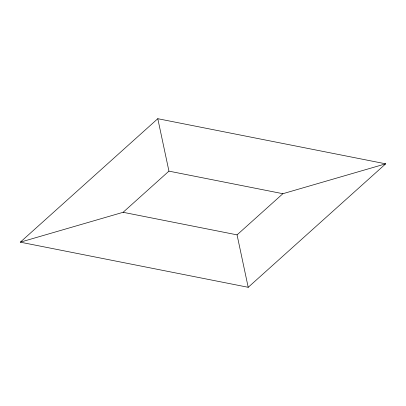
<?xml version="1.0" encoding="UTF-8"?>
<svg xmlns="http://www.w3.org/2000/svg" width="406" height="406" viewBox="0 0 406 406"><rect width="100%" height="100%" fill="white"/><g stroke="black" fill="none" stroke-linecap="round" stroke-linejoin="round"><path stroke-width="0.61" d="M20.3 242.174L157.797 118.704L385.7 163.826L248.203 287.296L20.3 242.174L123.109 212.297L168.942 171.139L282.891 193.703L385.7 163.826M123.109 212.297L237.058 234.861L282.891 193.703M237.058 234.861L248.203 287.296M157.797 118.704L168.942 171.139"/></g></svg>
